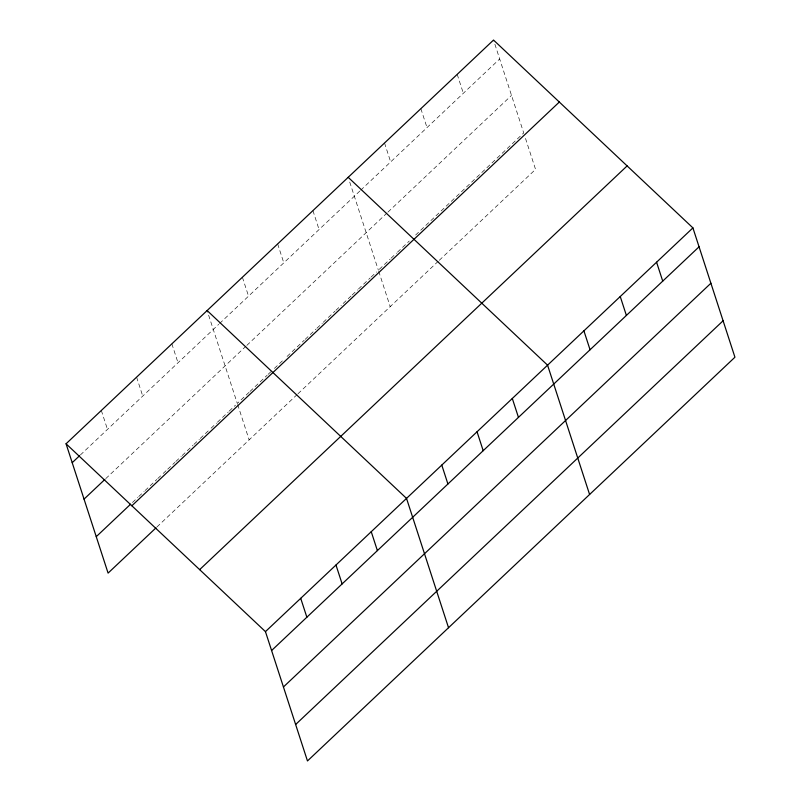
<?xml version="1.0" encoding="UTF-8"?>
<svg xmlns="http://www.w3.org/2000/svg" width="801" height="801" viewBox="0 0 801 801"><rect width="100%" height="100%" fill="white"/><g stroke="black" fill="none" stroke-linecap="round" stroke-linejoin="round"><path stroke-width="0.6" stroke-dasharray="4 3" d="M80.35 455.008L218.703 324.335M219.604 323.484L359.789 191.079M360.7 190.217L499.674 58.964M105.752 478.628L245.907 346.252M246.818 345.401L387.063 212.936M387.974 212.075L511.519 95.399M132.415 502.507L137.842 497.381M138.743 496.53L144.17 491.403M145.071 490.552L156.836 479.449M157.737 478.587L162.253 474.322M163.164 473.471L166.778 470.047M167.679 469.196L174.918 462.367M175.819 461.506L181.246 456.39M182.147 455.529L193.001 445.286M193.902 444.425L199.329 439.308M200.24 438.447L210.182 429.056M211.084 428.205L216.51 423.078M217.411 422.227L228.265 411.974M229.176 411.123L235.504 405.146M249.061 392.33L237.306 403.434L207.129 310.548M249.972 391.479L267.154 375.248M268.055 374.397L270.768 371.834M274.383 368.42L283.424 359.879M287.048 356.465L304.22 340.235M305.131 339.384L315.984 329.131M316.886 328.28L322.312 323.153M323.214 322.302L334.968 311.199M335.869 310.347L341.296 305.221M343.108 303.509L351.249 295.829M352.15 294.968L357.576 289.852M358.478 288.991L370.232 277.887M371.143 277.036L376.56 271.909M379.284 269.346L390.177 259.053M391.088 258.192L396.545 253.046M397.446 252.185L409.261 241.031M415.619 235.033L523.714 132.936L493.917 41.231M156.916 526.988L297.071 394.603M297.982 393.752L438.357 261.166M439.268 260.315L535.549 169.371L524.825 136.35M457.201 74.363L463.338 93.276M420.865 108.686L427.003 127.589M384.53 142.999L390.668 161.912M349.727 182.047L378.372 270.207M378.743 271.339L390.207 306.643M312.931 210.623L319.068 229.537M277.657 243.935L283.804 262.848M242.393 277.246L248.54 296.15M237.677 404.575L249.151 439.869M171.865 343.859L178.012 362.763M136.601 377.161L142.738 396.074M101.326 410.472L107.474 429.386"/><path stroke-width="1.2" d="M66.062 443.784L493.526 40.05L692.915 227.895L734.938 357.216L307.474 760.95L265.451 631.629L66.062 443.784L108.085 573.105L156.015 527.839M72.21 462.688L79.439 455.859M84.045 499.123L104.851 479.479M96.25 536.67L130.603 504.209M131.865 505.771L559.328 102.037M199.649 569.641L627.123 165.907M265.451 631.629L692.915 227.895M271.589 650.532L699.063 246.808M283.434 686.978L710.898 283.244M295.629 724.515L723.093 320.78M348.195 177.321L547.574 365.166L589.596 494.487M207.129 310.548L406.518 498.392L448.53 627.724M656.58 262.217L662.727 281.121M620.244 296.53L626.392 315.444M583.909 330.853L590.057 349.757M512.31 398.477L518.457 417.381M477.046 431.779L483.193 450.693M441.782 465.091L447.919 483.994M371.243 531.704L377.391 550.617M335.979 565.015L342.127 583.919M300.715 598.317L306.863 617.231"/></g></svg>
